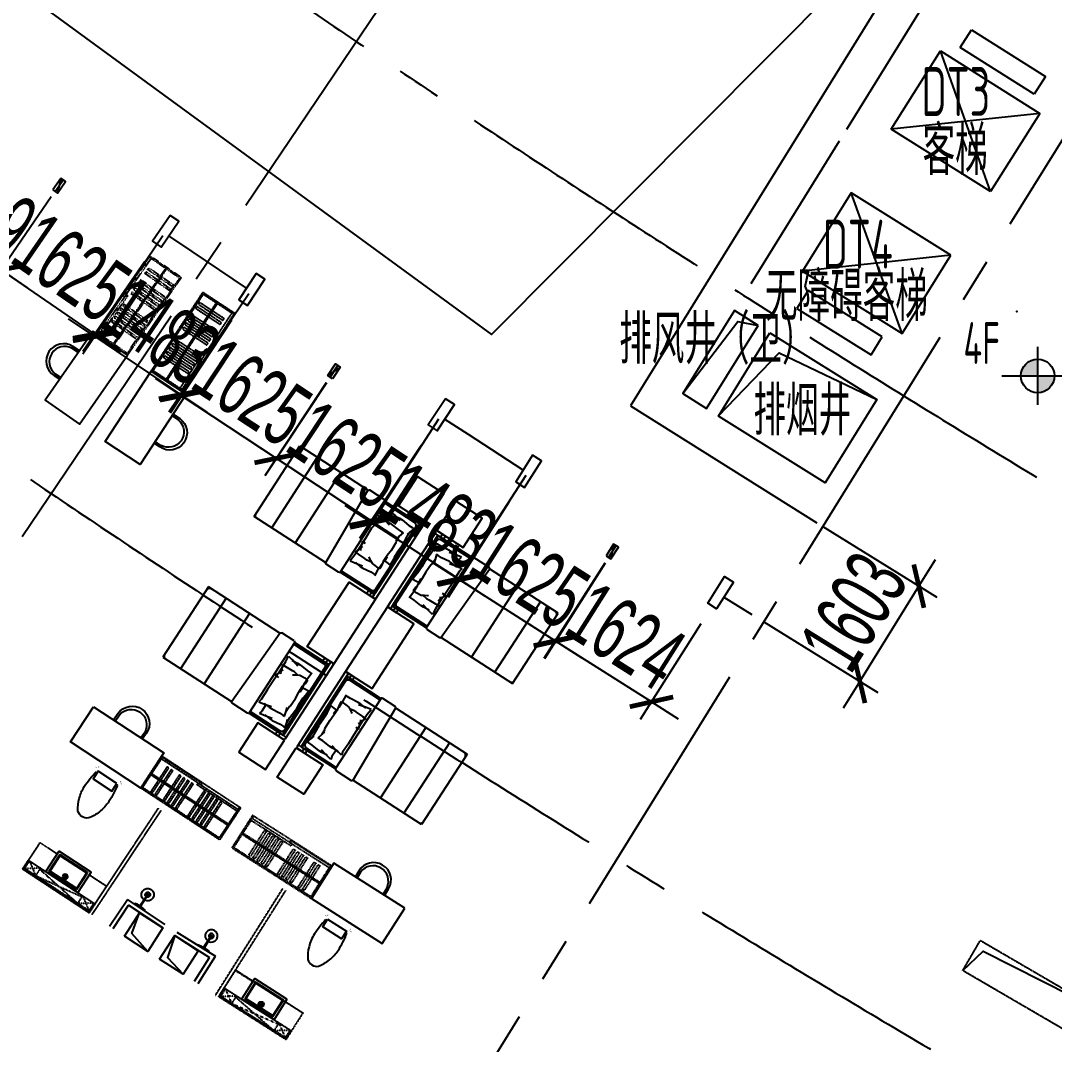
# Model space of a CAD drawing. Extents: x -668578 to 2331563, y -1202445 to 1620273.
# Drawn here: x 1022551 to 1037339, y 80001 to 94642 of the extents above; entities that cross this region are included whole.
import ezdxf
from ezdxf.enums import TextEntityAlignment as Align

# ---------------------------------------------------------------- set-up
doc = ezdxf.new("R2010")
doc.units = 0
for name, pattern in [('CENTER2', [28.575, 19.05, -3.175, 3.175, -3.175]), ('Continuous-STLayerSet-Col', [0]), ('DASH', [0.35, 0.25, -0.1]), ('XREF-ID.B3$0$DASH', [0.35, 0.25, -0.1])]:
    doc.linetypes.add(name, pattern=pattern)
doc.layers.get('0').update_dxf_attribs({"color": 8})
doc.layers.get('Defpoints').update_dxf_attribs({"color": 8})
for name, color, linetype in [('#标注', 8, 'Continuous'), ('#轴线', 8, 'CENTER2'), ('A-AL', 8, 'Continuous'), ('A-BEAM-PLAN-C', 8, 'Continuous'), ('A-DIMS-150', 8, 'Continuous'), ('A-EVTR', 8, 'Continuous'), ('A-PUB_HATCH', 8, 'Continuous'), ('A-SYMB', 8, 'Continuous'), ('A-WIND-FRAM', 8, 'Continuous'), ('LVTRY', 8, 'Continuous'), ('外轮廓', 8, 'Continuous'), ('建-文字', 8, 'Continuous'), ('建-符号', 8, 'Continuous')]:
    doc.layers.add(name, color=color, linetype=linetype)
doc.layers.add('Def point', color=8, linetype='Continuous', plot=False)
doc.styles.add('ECADI', font='hzs.shx', dxfattribs={"width": 0.7, "bigfont": 'hztxt.shx'})
doc.styles.add('JHZX', font='jrs.shx', dxfattribs={"width": 0.6, "bigfont": 'jhz.shx'})
doc.styles.add('XD2008', font='xd-hzs.shx', dxfattribs={"width": 0.7, "bigfont": 'xd-hztxt.shx'})
doc.dimstyles.new('JZBZ-300', dxfattribs={"dimscale": 300, "dimtxt": 3, "dimasz": 1.5, "dimexe": 1, "dimexo": 1, "dimgap": 0.5, "dimtad": 1, "dimdec": 0, "dimdsep": 46, "dimtxsty": 'JHZX', "dimblk1": 'ARCHTICK', "dimblk2": 'ARCHTICK', "dimsah": 1, "dimcen": 0, "dimclrd": 1, "dimclre": 1, "dimclrt": 2, "dimazin": 2, "dimtfac": 1, "dimtdec": 0, "dimtix": 1, "dimtmove": 0, "dimatfit": 3, "dimfxl": 0, "dimtolj": 1, "dimlwd": -1, "dimlwe": -1, "dimarcsym": 0})
doc.dimstyles.new('JZBZ-400', dxfattribs={"dimscale": 400, "dimtxt": 3, "dimasz": 1.5, "dimexe": 1, "dimexo": 1, "dimgap": 0.5, "dimtad": 1, "dimdec": 0, "dimdsep": 46, "dimtxsty": 'JHZX', "dimblk1": 'ARCHTICK', "dimblk2": 'ARCHTICK', "dimsah": 1, "dimcen": 0, "dimclrd": 1, "dimclre": 1, "dimclrt": 2, "dimazin": 2, "dimtfac": 1, "dimtdec": 0, "dimtix": 1, "dimtmove": 0, "dimatfit": 3, "dimfxl": 0, "dimtolj": 1, "dimlwd": -1, "dimlwe": -1, "dimarcsym": 0})

# ---------------------------------------------------------------- blocks, each defined once
blk = doc.blocks.new('_ARCHTICK')
at = {"color": 0, "linetype": 'ByBlock', "const_width": 0.15}
blk.add_lwpolyline([(-0.5, -0.5), (0.5, 0.5)], dxfattribs=at)
blk = doc.blocks.new('*D2939')
at = {"layer": '#标注', "ltscale": 300, "transparency": 16777216}
for p, q in [((-1773, -1481), (-9342, -7863)), ((165914, -92056), (164727, -101884))]:
    blk.add_line(p, q, dxfattribs=at)
blk.add_arc((197092, 166179), 269610, 220.13382, 263.11563, dxfattribs=at)
at = {"layer": 'Defpoints', "color": 0, "ltscale": 300, "transparency": 16777216}
for p in [(197092, 166179), (-1467, -1224), (40380, -53208), (165962, -91659)]:
    blk.add_point(p, dxfattribs=at)
at = {"layer": '#标注', "ltscale": 300, "transparency": 16777216, "xscale": 600, "yscale": 600, "zscale": 600}
for p, rotation in [((-9036, -7605), 130.1338192809485), ((164775, -101487), 353.1156299250187)]:
    blk.add_blockref('_ARCHTICK', p, dxfattribs=dict(at, rotation=rotation))
at = {"layer": '#标注', "ltscale": 300, "transparency": 16777216, "insert": (69342, -70334), "char_height": 1200, "attachment_point": 5, "rotation": 331.6247, "style": 'JHZX'}
blk.add_mtext('\\A1;42.98°', dxfattribs=at)
blk = doc.blocks.new('XREF-ID.ABCD$0$A$C1BB74E00')
at = {"ltscale": 0.5}
for p, q in [((108, 347), (108, 69)), ((113, 352), (577, 352)), ((117, 79), (117, 336)), ((120, 339), (570, 339)), ((345, 333), (345, 247)), ((573, 79), (573, 336)), ((582, 347), (582, 69)), ((302, 290), (388, 290)), ((577, 64), (113, 64)), ((570, 76), (120, 76))]:
    blk.add_line(p, q, dxfattribs=at)
blk.add_lwpolyline([(70, 378), (70, 35, 0.414214), (75, 30), (615, 30, 0.414214), (620, 35), (620, 378)], format="xyb", dxfattribs=at)
blk.add_lwpolyline([(70, 378), (620, 378)], dxfattribs=at)
for radius in [37.5, 26]:
    blk.add_circle((345, 290), radius, dxfattribs=at)
for centre, radius, start, end in [((113, 347), 5, 90, 180), ((120, 336), 3, 90, 180), ((570, 336), 3, 0, 90), ((577, 347), 5, 0, 90), ((113, 69), 5, 180, 270), ((120, 79), 3, 180, 270), ((570, 79), 3, 270, 0), ((577, 69), 5, 270, 0)]:
    blk.add_arc(centre, radius, start, end, dxfattribs=at)
blk = doc.blocks.new('XREF-ID.ABCD$0$DSAFAS124SDA')
at = {"ltscale": 0.5}
for p, q in [((18910, 19911), (18900, 19911)), ((18900, 19849), (18910, 19849)), ((18910, 19849), (18910, 19911)), ((18910, 19890), (18930, 19890)), ((18910, 19870), (18930, 19870)), ((18930, 19870), (18930, 19890)), ((18930, 19885), (19115, 19885)), ((18930, 19875), (19115, 19875))]:
    blk.add_line(p, q, dxfattribs=at)
for points in [[(18900, 19965), (18910, 19965), (18915, 19935), (18915, 19890)], [(18915, 19870), (18915, 19825), (18910, 19795), (18900, 19795)]]:
    blk.add_lwpolyline(points, dxfattribs=at)
for radius, start, end in [(89.5, 183.2025, 176.7975), (35, 188.2132, 171.7868), (9, 213.749, 146.251), (5, 270, 90)]:
    blk.add_arc((19115, 19880), radius, start, end, dxfattribs=at)
blk = doc.blocks.new('rehgdfvsfe')
at = {"ltscale": 0.3}
for p, q in [((-50, 0), (-1330, 0)), ((-1300, 0), (-1300, -50)), ((-50, 0), (-50, -50)), ((1050, 0), (2330, 0)), ((1050, 0), (1050, -50)), ((2300, 0), (2300, -50)), ((-1350, -150), (-1350, -20)), ((-1300, -100), (-1350, -100)), ((-1300, -634), (-1300, -50)), ((-1300, -70), (-1300, -150)), ((-120, -50), (-1280, -50)), ((-1225, -75), (-1250, -75)), ((-1194, -114), (-1194, -87)), ((-1194, -87), (-1121, -108)), ((-1194, -172), (-1194, -114)), ((-1121, -108), (-1036, -107)), ((-1121, -108), (-1073, -123)), ((-1036, -107), (-905, -99)), ((-905, -99), (-897, -94)), ((-897, -94), (-796, -101)), ((-796, -101), (-696, -102)), ((-696, -102), (-639, -92)), ((-639, -92), (-578, -89)), ((-578, -89), (-585, -198)), ((-125, -75), (-175, -75)), ((-100, -50), (-100, -634)), ((-100, -50), (-100, -50)), ((-100, -150), (-100, -70)), ((-50, -100), (-100, -100)), ((-50, -20), (-50, -150)), ((1050, -20), (1050, -150)), ((1050, -100), (1100, -100)), ((1100, -50), (1100, -634)), ((1100, -50), (1100, -50)), ((1100, -150), (1100, -70)), ((1120, -50), (2280, -50)), ((1125, -75), (1175, -75)), ((1578, -89), (1585, -198)), ((1639, -92), (1578, -89)), ((1696, -102), (1639, -92)), ((1796, -101), (1696, -102)), ((1897, -94), (1796, -101)), ((1905, -99), (1897, -94)), ((2036, -107), (1905, -99)), ((2121, -108), (2036, -107)), ((2121, -108), (2073, -123)), ((2194, -87), (2121, -108)), ((2194, -114), (2194, -87)), ((2194, -172), (2194, -114)), ((2225, -75), (2250, -75)), ((2300, -634), (2300, -50)), ((2300, -70), (2300, -150)), ((2300, -100), (2350, -100)), ((2350, -150), (2350, -20)), ((-1300, -150), (-1350, -150)), ((-1208, -297), (-1194, -172)), ((-1075, -393), (-1061, -268)), ((-1061, -210), (-1061, -183)), ((-1061, -183), (-988, -204)), ((-1061, -268), (-1061, -210)), ((-988, -204), (-903, -203)), ((-988, -204), (-940, -219)), ((-903, -203), (-897, -195)), ((-897, -195), (-764, -190)), ((-764, -190), (-663, -198)), ((-663, -198), (-563, -198)), ((-594, -188), (-655, -185)), ((-537, -198), (-594, -188)), ((-563, -198), (-506, -188)), ((-437, -198), (-537, -198)), ((-506, -188), (-445, -185)), ((-445, -185), (-453, -314)), ((-336, -190), (-437, -198)), ((-339, -210), (-339, -183)), ((-339, -268), (-339, -210)), ((-325, -393), (-339, -268)), ((-50, -150), (-100, -150)), ((1050, -150), (1100, -150)), ((1325, -393), (1339, -268)), ((1336, -190), (1437, -198)), ((1339, -210), (1339, -183)), ((1339, -268), (1339, -210)), ((1437, -198), (1537, -198)), ((1445, -185), (1453, -314)), ((1506, -188), (1445, -185)), ((1563, -198), (1506, -188)), ((1537, -198), (1594, -188)), ((1663, -198), (1563, -198)), ((1594, -188), (1655, -185)), ((1764, -190), (1663, -198)), ((1897, -195), (1764, -190)), ((1903, -203), (1897, -195)), ((1988, -204), (1903, -203)), ((1988, -204), (1940, -219)), ((2061, -183), (1988, -204)), ((2061, -210), (2061, -183)), ((2061, -268), (2061, -210)), ((2075, -393), (2061, -268)), ((2208, -297), (2194, -172)), ((2300, -150), (2350, -150)), ((-1211, -445), (-1204, -407)), ((-1208, -341), (-1208, -297)), ((-1199, -429), (-1208, -341)), ((-1204, -407), (-1181, -318)), ((-1075, -437), (-1075, -393)), ((-1066, -525), (-1075, -437)), ((-1071, -503), (-1048, -414)), ((-499, -392), (-508, -403)), ((-476, -354), (-499, -392)), ((-453, -314), (-476, -354)), ((-465, -335), (-453, -407)), ((-456, -442), (-459, -553)), ((-453, -407), (-456, -442)), ((-329, -503), (-352, -414)), ((-334, -525), (-325, -437)), ((-325, -437), (-325, -393)), ((1325, -437), (1325, -393)), ((1334, -525), (1325, -437)), ((1329, -503), (1352, -414)), ((1453, -314), (1476, -354)), ((1465, -335), (1453, -407)), ((1453, -407), (1456, -442)), ((1456, -442), (1459, -553)), ((1476, -354), (1499, -392)), ((1499, -392), (1508, -403)), ((2071, -503), (2048, -414)), ((2066, -525), (2075, -437)), ((2075, -437), (2075, -393)), ((2204, -407), (2181, -318)), ((2199, -429), (2208, -341)), ((2211, -445), (2204, -407)), ((2208, -341), (2208, -297)), ((-1222, -505), (-1211, -445)), ((-1177, -495), (-1222, -505)), ((-1069, -496), (-1177, -495)), ((-1089, -601), (-1078, -541)), ((-1044, -591), (-1089, -601)), ((-1078, -541), (-1071, -503)), ((-904, -593), (-1044, -591)), ((-506, -587), (-702, -592)), ((-641, -553), (-640, -595)), ((-614, -596), (-572, -582)), ((-594, -587), (-398, -592)), ((-571, -567), (-584, -558)), ((-572, -582), (-529, -567)), ((-528, -582), (-571, -567)), ((-529, -567), (-516, -558)), ((-486, -596), (-528, -582)), ((-459, -553), (-460, -595)), ((-322, -541), (-329, -503)), ((-311, -601), (-322, -541)), ((1311, -601), (1322, -541)), ((1322, -541), (1329, -503)), ((1594, -587), (1398, -592)), ((1459, -553), (1460, -595)), ((1486, -596), (1528, -582)), ((1506, -587), (1702, -592)), ((1529, -567), (1516, -558)), ((1528, -582), (1571, -567)), ((1572, -582), (1529, -567)), ((1571, -567), (1584, -558)), ((1614, -596), (1572, -582)), ((1641, -553), (1640, -595)), ((1904, -593), (2044, -591)), ((2044, -591), (2089, -601)), ((2069, -496), (2177, -495)), ((2078, -541), (2071, -503)), ((2089, -601), (2078, -541)), ((2177, -495), (2222, -505)), ((2222, -505), (2211, -445)), ((-1315, -653), (-1315, -913)), ((-105, -633), (-1295, -633)), ((-877, -595), (-904, -593)), ((-702, -592), (-877, -595)), ((-640, -595), (-640, -609)), ((-640, -609), (-614, -596)), ((-460, -609), (-486, -596)), ((-460, -595), (-460, -609)), ((-398, -592), (-311, -601)), ((-85, -653), (-85, -863)), ((1085, -653), (1085, -863)), ((1105, -633), (2295, -633)), ((1398, -592), (1311, -601)), ((1460, -595), (1460, -609)), ((1460, -609), (1486, -596)), ((1640, -609), (1614, -596)), ((1640, -595), (1640, -609)), ((1702, -592), (1877, -595)), ((1877, -595), (1904, -593)), ((2315, -653), (2315, -913)), ((-105, -883), (-1295, -933)), ((-100, -883), (-100, -2100)), ((1100, -883), (1100, -2100)), ((1105, -883), (2295, -933)), ((-1300, -2100), (-1300, -933)), ((2300, -2100), (2300, -933)), ((-100, -1400), (-1300, -1400)), ((1100, -1400), (2300, -1400)), ((-100, -1800), (-1300, -1800)), ((1100, -1800), (2300, -1800)), ((-100, -2100), (-1300, -2100)), ((1100, -2100), (2300, -2100))]:
    blk.add_line(p, q, dxfattribs=at)
for points in [[(-1350, 0), (-1350, -450), (-1850, -450), (-1850, 0)], [(-50, 0), (-50, -450), (1050, -450), (1050, 0)], [(2350, 0), (2350, -450), (2850, -450), (2850, 0)]]:
    blk.add_lwpolyline(points, close=True, dxfattribs=at)
for points in [[(-50, -50), (-1300, -50)], [(1050, -50), (2300, -50)]]:
    blk.add_lwpolyline(points, dxfattribs=at)
for points in [[(-125, -633), (-125, -125, 0.414214), (-175, -75), (-1225, -75, 0.414214), (-1275, -125), (-1275, -633)], [(1125, -633), (1125, -125, -0.414214), (1175, -75), (2225, -75, -0.414214), (2275, -125), (2275, -633)]]:
    blk.add_lwpolyline(points, format="xyb", dxfattribs=at)
for centre, radius, start, end in [((-1330, -20), 20, 90, 180), ((2330, -20), 20, 360, 90), ((-1280, -70), 20, 90, 180), ((-1250, -50), 25, 180, 270), ((-125, -50), 25, 270, 360), ((-120, -70), 20, 360, 90), ((-70, -20), 20, 360, 90), ((1070, -20), 20, 90, 180), ((1125, -50), 25, 180, 270), ((1120, -70), 20, 90, 180), ((2250, -50), 25, 270, 0), ((2280, -70), 20, 0, 90), ((-1295, -653), 20, 90, 180), ((-105, -653), 20, 360, 90), ((1105, -653), 20, 90, 180), ((2295, -653), 20, 0, 90), ((-105, -863), 20, 270, 360), ((1105, -863), 20, 180, 270), ((-1295, -913), 20, 180, 270), ((2295, -913), 20, 270, 0), ((-1250, -2050), 50, 180, 270), ((-150, -2050), 50, 270, 360), ((1150, -2050), 50, 180, 270), ((2250, -2050), 50, 270, 0)]:
    blk.add_arc(centre, radius, start, end, dxfattribs=at)
blk = doc.blocks.new('Swcwrv4tv')
at = {"linetype": 'XREF-ID.B3$0$DASH', "ltscale": 0.3}
for p, q in [((20, -240), (1330, -240)), ((20, -250), (1330, -250)), ((20, -260), (1330, -260))]:
    blk.add_line(p, q, dxfattribs=at)
for points in [[(0, 0), (0, -550), (1350, -550), (1350, 0)], [(20, -20), (20, -550), (1330, -550), (1330, -20)], [(149, -460), (149, -40), (179, -40), (179, -460)], [(219, -460), (219, -40), (249, -40), (249, -460)], [(359, -460), (359, -40), (389, -40), (389, -460)], [(429, -460), (429, -40), (459, -40), (459, -460)], [(499, -460), (499, -40), (529, -40), (529, -460)], [(569, -460), (569, -40), (599, -40), (599, -460)], [(779, -460), (779, -40), (809, -40), (809, -460)], [(849, -460), (849, -40), (879, -40), (879, -460)], [(919, -460), (919, -40), (949, -40), (949, -460)], [(989, -460), (989, -40), (1019, -40), (1019, -460)], [(1059, -460), (1059, -40), (1089, -40), (1089, -460)], [(20, -540), (700, -540), (700, -510), (20, -510)], [(1330, -480), (650, -480), (650, -510), (1330, -510)]]:
    blk.add_lwpolyline(points, close=True, dxfattribs=at)
blk = doc.blocks.new('XREF-ID.ABCD$0$马桶')
at = {"ltscale": 0.5}
for points, format in [([(-188, 30, 10, 0, 0), (-195, 0, 0, 0, 0.053113), (-225, -286, 0, 0, 0.094029), (-192, -490, 0, 0, 0.0979), (-106, -658, 0, 0, 0.39929), (106, -658, 0, 0, 0.087816), (192, -490, 0, 0, 0.089191), (225, -305, 0, 0, 0.054931), (195, 0, 0, 10, 0), (188, 30, 10, 10, 0)], "xyseb"), ([(224, 0, 10, 0, 0), (195, 0, 0, 0, 0), (-195, 0, 0, 10, 0), (-225, 0, 10, 10, 0)], "xyseb"), ([(-180, -50, 0.049028), (-205, -306, 0.094674), (-173, -505, 0.097919), (-90, -666, 0.382959), (90, -666, 0.087635), (173, -504, 0.08979), (205, -325, 0.05091), (180, -50, 0.046704)], "xyb")]:
    blk.add_lwpolyline(points, format=format, dxfattribs=at)
for points in [[(-160, -50), (-180, -50)], [(180, -50), (160, -50)]]:
    blk.add_lwpolyline(points, dxfattribs=at)
blk.add_lwpolyline([(-160, -30), (160, -30), (160, -160), (-160, -160)], close=True, dxfattribs=at)
blk = doc.blocks.new('pkrthvv')
at = {"layer": 'A-BEAM-PLAN-C'}
blk.add_lwpolyline([(-1285, -4330), (-1138, -3959), (-1510, -3812), (-1658, -4184)], close=True, dxfattribs=at)
at = {"layer": 'A-DIMS-150'}
blk.add_lwpolyline([(-1658, -4184), (-1317, -4223), (-1138, -3959)], dxfattribs=at)
at = {"layer": 'Def point', "linetype": 'XREF-ID.B3$0$DASH', "ltscale": 0.3}
for p, q in [((-557, -4124), (-282, -4231)), ((-665, -4404), (-720, -4544)), ((-647, -4411), (-694, -4532)), ((397, -4816), (-665, -4404)), ((379, -4809), (-647, -4411)), ((-647, -4411), (-517, -4601)), ((343, -4956), (-720, -4544)), ((-720, -4544), (343, -4956)), ((-470, -4480), (-694, -4532)), ((-694, -4532), (332, -4930)), ((-517, -4601), (-470, -4480)), ((-477, -4499), (154, -4862)), ((194, -4759), (-517, -4601)), ((154, -4862), (201, -4740)), ((379, -4809), (154, -4862)), ((201, -4740), (332, -4930)), ((332, -4930), (379, -4809)), ((343, -4956), (397, -4816))]:
    blk.add_line(p, q, dxfattribs=at)
at = {"layer": 'Def point'}
for points in [[(4510, 893), (4076, -225), (4635, -443), (5070, 676)], [(1640, -2784), (521, -2350), (304, -2909), (1423, -3343)]]:
    blk.add_lwpolyline(points, close=True, dxfattribs=at)
for points in [[(4387, 577), (4281, 614, 0.999944), (4117, 147), (4208, 115)], [(4377, 551), (4272, 588, 0.90396), (4126, 173), (4218, 140)], [(1323, -2661), (1360, -2555, 0.999944), (893, -2391), (861, -2482)], [(1297, -2651), (1334, -2546, 0.90396), (919, -2400), (887, -2492)]]:
    blk.add_lwpolyline(points, format="xyb", dxfattribs=at)
at = {"layer": 'LVTRY', "linetype": 'DASH'}
for p, q in [((-766, -4526), (-125, -2852)), ((-720, -4544), (-79, -2870))]:
    blk.add_line(p, q, dxfattribs=at)
at = {"layer": 'LVTRY', "linetype": 'Continuous'}
for p, q in [((-1510, -3812), (-959, -4023)), ((-1489, -3756), (-882, -3988)), ((-1047, -4419), (-882, -3988)), ((-1103, -4397), (-959, -4023))]:
    blk.add_line(p, q, dxfattribs=at)
at = {"layer": 'LVTRY', "linetype": 'DASH', "ltscale": 0.5}
blk.add_lwpolyline([(231, -4430), (506, -4537), (343, -4956), (-720, -4544), (-557, -4124), (-282, -4231)], dxfattribs=at)
at = {"layer": 'Def point'}
for name, p, rotation in [('rehgdfvsfe', (166, 418), 68.4114041979029), ('Swcwrv4tv', (5558, 1935), 248.7883583384915), ('Swcwrv4tv', (304, -2909), 158.7883583384915)]:
    blk.add_blockref(name, p, dxfattribs=dict(at, rotation=rotation))
at = {"layer": 'LVTRY', "color": 8, "linetype": 'Continuous', "extrusion": (0, 0, -1), "xscale": -1, "zscale": -1, "rotation": 21.08304882397499}
blk.add_blockref('XREF-ID.ABCD$0$马桶', (-714, -3177), dxfattribs=at)
at = {"layer": 'LVTRY', "linetype": 'DASH', "ltscale": 0.5, "rotation": 69.04315072541277}
blk.add_blockref('XREF-ID.ABCD$0$DSAFAS124SDA', (10732, -28675), dxfattribs=at)
at = {"layer": 'LVTRY', "color": 8, "linetype": 'DASH', "ltscale": 0.5, "rotation": 158.7883583380143}
blk.add_blockref('XREF-ID.ABCD$0$A$C1BB74E00', (325, -4381), dxfattribs=at)
blk = doc.blocks.new('ECADI-TAG-HGHT')
h = blk.add_hatch(color=253)
h.paths.add_polyline_path([(0, 0), (0, -1.2, 0.414214), (1.2, 0)])
h.paths.add_polyline_path([(0, 1.2, 0.414214), (-1.2, 0), (0, 0)])
at = {"color": 253}
for p, q in [((0, -2.08), (0, 2.08)), ((-2.567, 0), (11.768, 0))]:
    blk.add_line(p, q, dxfattribs=at)
blk.add_circle((0, 0), 1.2, dxfattribs=at)
blk.add_point((-1.481, 4.6), dxfattribs=at)
at = {"color": 253, "style": 'ECADI', "width": 0.7}
blk.add_attdef('FL', text='', height=3, dxfattribs=at).set_placement((-2.689, 0.846), align=Align.RIGHT)
for tag, p in [('F.F.L.', (2.284, 0.846)), ('T.O.S.', (2.284, -3.226))]:
    blk.add_attdef(tag, p, '', height=3, dxfattribs=at)
blk = doc.blocks.new('fefwf5f5f4tw')
for points in [[(139, -57), (-31, -473), (-170, -417), (0, 0)], [(1518, -601), (1357, -1021), (1217, -967), (1378, -547)]]:
    blk.add_lwpolyline(points, close=True)
blk.add_lwpolyline([(43, -291), (913, -634), (1288, -783)])
blk = doc.blocks.new('幕墙分隔')
for p, q in [((-40, -100), (40, 100)), ((0, 100), (0, -100))]:
    blk.add_line(p, q)
blk.add_lwpolyline([(-40, 100), (40, 100), (40, -100), (-40, -100)], close=True)
blk = doc.blocks.new('*D1544')
at = {"layer": '#标注', "ltscale": 300, "transparency": 16777216}
for p, q in [((1030911, 86884), (1030044, 85514)), ((1030204, 85767), (1029824, 86008)), ((1032283, 86016), (1031416, 84645)), ((1031576, 84899), (1030204, 85767)), ((1031576, 84899), (1031956, 84658))]:
    blk.add_line(p, q, dxfattribs=at)
at = {"layer": 'Defpoints', "color": 0, "ltscale": 300, "transparency": 16777216}
for p in [(1031071, 87138), (1032443, 86269), (1030204, 85767)]:
    blk.add_point(p, dxfattribs=at)
at = {"layer": '#标注', "ltscale": 300, "transparency": 16777216, "xscale": 450, "yscale": 450, "zscale": 450}
for p, rotation in [((1030204, 85767), 327.6772379606141), ((1031576, 84899), 147.677237960614)]:
    blk.add_blockref('_ARCHTICK', p, dxfattribs=dict(at, rotation=rotation))
at = {"layer": '#标注', "ltscale": 300, "transparency": 16777216, "insert": (1031211, 85840), "char_height": 900, "attachment_point": 5, "rotation": 327.6772, "style": 'JHZX'}
blk.add_mtext('\\A1;1624', dxfattribs=at)
blk = doc.blocks.new('*D1545')
at = {"layer": '#标注', "ltscale": 300, "transparency": 16777216}
for p, q in [((1029537, 87754), (1028669, 86392)), ((1028830, 86645), (1028450, 86887)), ((1030907, 86881), (1030038, 85519)), ((1030200, 85772), (1028830, 86645)), ((1030200, 85772), (1030579, 85530))]:
    blk.add_line(p, q, dxfattribs=at)
at = {"layer": 'Defpoints', "color": 0, "ltscale": 300, "transparency": 16777216}
for p in [(1029698, 88007), (1031068, 87134), (1028830, 86645)]:
    blk.add_point(p, dxfattribs=at)
at = {"layer": '#标注', "ltscale": 300, "transparency": 16777216, "xscale": 450, "yscale": 450, "zscale": 450}
for p, rotation in [((1028830, 86645), 327.4894191436774), ((1030200, 85772), 147.4894191436774)]:
    blk.add_blockref('_ARCHTICK', p, dxfattribs=dict(at, rotation=rotation))
at = {"layer": '#标注', "ltscale": 300, "transparency": 16777216, "insert": (1029837, 86714), "char_height": 900, "attachment_point": 5, "rotation": 327.4894, "style": 'JHZX'}
blk.add_mtext('\\A1;1625', dxfattribs=at)
blk = doc.blocks.new('*D1546')
at = {"layer": '#标注', "ltscale": 300, "transparency": 16777216}
for p, q in [((1026925, 89463), (1026045, 88131)), ((1026210, 88382), (1025835, 88630)), ((1028280, 88567), (1027400, 87236)), ((1027566, 87486), (1026210, 88382)), ((1027566, 87486), (1027941, 87238))]:
    blk.add_line(p, q, dxfattribs=at)
at = {"layer": 'Defpoints', "color": 0, "ltscale": 300, "transparency": 16777216}
for p in [(1027090, 89713), (1028446, 88818), (1026210, 88382)]:
    blk.add_point(p, dxfattribs=at)
at = {"layer": '#标注', "ltscale": 300, "transparency": 16777216, "xscale": 450, "yscale": 450, "zscale": 450}
for p, rotation in [((1026210, 88382), 326.5458759732262), ((1027566, 87486), 146.5458759732262)]:
    blk.add_blockref('_ARCHTICK', p, dxfattribs=dict(at, rotation=rotation))
at = {"layer": '#标注', "ltscale": 300, "transparency": 16777216, "insert": (1027219, 88434), "char_height": 900, "attachment_point": 5, "rotation": 326.5459, "style": 'JHZX'}
blk.add_mtext('\\A1;1625', dxfattribs=at)
blk = doc.blocks.new('*D1547')
at = {"layer": '#标注', "ltscale": 300, "transparency": 16777216}
for p, q in [((1025569, 90359), (1024689, 89028)), ((1024854, 89278), (1024479, 89526)), ((1026924, 89463), (1026044, 88132)), ((1026209, 88382), (1024854, 89278)), ((1026209, 88382), (1026585, 88134))]:
    blk.add_line(p, q, dxfattribs=at)
at = {"layer": 'Defpoints', "color": 0, "ltscale": 300, "transparency": 16777216}
for p in [(1025735, 90609), (1027090, 89713), (1024854, 89278)]:
    blk.add_point(p, dxfattribs=at)
at = {"layer": '#标注', "ltscale": 300, "transparency": 16777216, "xscale": 450, "yscale": 450, "zscale": 450}
for p, rotation in [((1024854, 89278), 326.523668491397), ((1026209, 88382), 146.523668491397)]:
    blk.add_blockref('_ARCHTICK', p, dxfattribs=dict(at, rotation=rotation))
at = {"layer": '#标注', "ltscale": 300, "transparency": 16777216, "insert": (1025863, 89330), "char_height": 900, "attachment_point": 5, "rotation": 326.5237, "style": 'JHZX'}
blk.add_mtext('\\A1;1625', dxfattribs=at)
blk = doc.blocks.new('*D1548')
at = {"layer": '#标注', "ltscale": 300, "transparency": 16777216}
for p, q in [((1022990, 92120), (1022102, 90833)), ((1022273, 91080), (1021902, 91335)), ((1024328, 91197), (1023440, 89910)), ((1023611, 90157), (1022273, 91080)), ((1023611, 90157), (1023981, 89902))]:
    blk.add_line(p, q, dxfattribs=at)
at = {"layer": 'Defpoints', "color": 0, "ltscale": 300, "transparency": 16777216}
for p in [(1023160, 92367), (1024498, 91444), (1022273, 91080)]:
    blk.add_point(p, dxfattribs=at)
at = {"layer": '#标注', "ltscale": 300, "transparency": 16777216, "xscale": 450, "yscale": 450, "zscale": 450}
for p, rotation in [((1022273, 91080), 325.4149784758664), ((1023611, 90157), 145.4149784758664)]:
    blk.add_blockref('_ARCHTICK', p, dxfattribs=dict(at, rotation=rotation))
at = {"layer": '#标注', "ltscale": 300, "transparency": 16777216, "insert": (1023282, 91112), "char_height": 900, "attachment_point": 5, "rotation": 325.415, "style": 'JHZX'}
blk.add_mtext('\\A1;1625', dxfattribs=at)
blk = doc.blocks.new('*D1549')
at = {"layer": '#标注', "ltscale": 300, "transparency": 16777216}
for p, q in [((1021649, 93046), (1020760, 91759)), ((1020930, 92006), (1020560, 92261)), ((1022271, 91079), (1020930, 92006)), ((1022990, 92120), (1022100, 90833)), ((1022271, 91079), (1022641, 90824))]:
    blk.add_line(p, q, dxfattribs=at)
at = {"layer": 'Defpoints', "color": 0, "ltscale": 300, "transparency": 16777216}
for p in [(1021820, 93293), (1023160, 92367), (1020930, 92006)]:
    blk.add_point(p, dxfattribs=at)
at = {"layer": '#标注', "ltscale": 300, "transparency": 16777216, "xscale": 450, "yscale": 450, "zscale": 450}
for p, rotation in [((1020930, 92006), 325.3587541577945), ((1022271, 91079), 145.3587541577945)]:
    blk.add_blockref('_ARCHTICK', p, dxfattribs=dict(at, rotation=rotation))
at = {"layer": '#标注', "ltscale": 300, "transparency": 16777216, "insert": (1021942, 92036), "char_height": 900, "attachment_point": 5, "rotation": 325.3588, "style": 'JHZX'}
blk.add_mtext('\\A1;1629', dxfattribs=at)
blk = doc.blocks.new('*D1564')
at = {"layer": '#标注', "ltscale": 300, "transparency": 16777216}
for p, q in [((1034026, 87406), (1035656, 86396)), ((1035401, 86554), (1035638, 86937)), ((1034557, 85192), (1035401, 86554)), ((1033182, 86043), (1034812, 85034)), ((1034557, 85192), (1034320, 84809))]:
    blk.add_line(p, q, dxfattribs=at)
at = {"layer": 'Defpoints', "color": 0, "ltscale": 300, "transparency": 16777216}
for p in [(1033771, 87564), (1035401, 86554), (1032927, 86201)]:
    blk.add_point(p, dxfattribs=at)
at = {"layer": '#标注', "ltscale": 300, "transparency": 16777216, "xscale": 450, "yscale": 450, "zscale": 450}
for p, rotation in [((1035401, 86554), 238.2314223444332), ((1034557, 85192), 58.23142234443313)]:
    blk.add_blockref('_ARCHTICK', p, dxfattribs=dict(at, rotation=rotation))
at = {"layer": '#标注', "ltscale": 300, "transparency": 16777216, "insert": (1034469, 86189), "char_height": 900, "attachment_point": 5, "rotation": 58.2314, "style": 'JHZX'}
blk.add_mtext('\\A1;1603', dxfattribs=at)
blk = doc.blocks.new('*D1573')
at = {"layer": '#标注', "ltscale": 300, "transparency": 16777216}
for p, q in [((1024586, 91566), (1023443, 89874)), ((1025815, 90736), (1024672, 89044)), ((1023611, 90123), (1023238, 90375)), ((1023611, 90123), (1024840, 89293)), ((1024840, 89293), (1025213, 89041))]:
    blk.add_line(p, q, dxfattribs=at)
at = {"layer": 'Defpoints', "color": 0, "ltscale": 300, "transparency": 16777216}
for p in [(1024754, 91815), (1025983, 90985), (1024840, 89293)]:
    blk.add_point(p, dxfattribs=at)
at = {"layer": '#标注', "ltscale": 300, "transparency": 16777216, "xscale": 450, "yscale": 450, "zscale": 450}
for p, rotation in [((1023611, 90123), 325.9692798469712), ((1024840, 89293), 145.9692798469712)]:
    blk.add_blockref('_ARCHTICK', p, dxfattribs=dict(at, rotation=rotation))
at = {"layer": '#标注', "ltscale": 300, "transparency": 16777216, "insert": (1024562, 90205), "char_height": 900, "attachment_point": 5, "rotation": 325.9693, "style": 'JHZX'}
blk.add_mtext('\\A1;1483', dxfattribs=at)
blk = doc.blocks.new('*D1574')
at = {"layer": '#标注', "ltscale": 300, "transparency": 16777216}
for p, q in [((1028531, 88941), (1027411, 87210)), ((1029776, 88136), (1028656, 86405)), ((1027574, 87462), (1027196, 87706)), ((1027574, 87462), (1028819, 86657)), ((1028819, 86657), (1029197, 86412))]:
    blk.add_line(p, q, dxfattribs=at)
at = {"layer": 'Defpoints', "color": 0, "ltscale": 300, "transparency": 16777216}
for p in [(1028694, 89193), (1029939, 88387), (1028819, 86657)]:
    blk.add_point(p, dxfattribs=at)
at = {"layer": '#标注', "ltscale": 300, "transparency": 16777216, "xscale": 450, "yscale": 450, "zscale": 450}
for p, rotation in [((1027574, 87462), 327.1002648259303), ((1028819, 86657), 147.1002648259303)]:
    blk.add_blockref('_ARCHTICK', p, dxfattribs=dict(at, rotation=rotation))
at = {"layer": '#标注', "ltscale": 300, "transparency": 16777216, "insert": (1028522, 87563), "char_height": 900, "attachment_point": 5, "rotation": 327.1003, "style": 'JHZX'}
blk.add_mtext('\\A1;1483', dxfattribs=at)
blk = doc.blocks.new('DSGDFG')
at = {"layer": '#标注', "ltscale": 300}
blk.add_arc((197092.2, 166179.2), 257800, 220.136073, 263.11563, dxfattribs=at)
at = {"layer": '#轴线', "ltscale": 200}
for p, q in [((91040.7, 9133.5), (51745.5, -49056.6)), ((97322.4, 5069.8), (60352.9, -54629))]:
    blk.add_line(p, q, dxfattribs=at)
for radius in [206950, 212800, 220600, 228400, 236200, 244000, 251800, 257800]:
    blk.add_arc((197092.2, 166179.2), radius, 218.438892, 265.140584, dxfattribs=at)
at = {"layer": '#标注', "ltscale": 300}
dim = blk.add_angular_dim_3p(base=(40379.7, -53208.3), center=(197092.1, 166179.2), p1=(-1467, -1223.5), p2=(165961.7, -91658.5), dimstyle='JZBZ-400', override={"dimclrd": 256, "dimclre": 256, "dimclrt": 256}, dxfattribs=at)
dim.commit()
dim.dimension.update_dxf_attribs({"geometry": '*D2939', "text_midpoint": (69341.6, -70334.5)})

msp = doc.modelspace()

# ---------------------------------------------------------------- linework, layer by layer
at = {"layer": 'A-AL'}
for p, q in [((1036329.3, 97298.3), (1031273.6, 89134.4)), ((1031273.6, 89134.4), (1033939.5, 87459.4))]:
    msp.add_line(p, q, dxfattribs=at)
msp.add_lwpolyline([(1118355.3, 81975.4, 0.1374564), (1116892.4, 82729.6, -0.1495092), (1008196, 142063.6, 0.4157146), (1003871.8, 142100.4), (971684.6, 110294.9, 0.412976), (971649.8, 105990.9, 0.1494419), (1106711.2, 32398.8, 0.3779271), (1110215.5, 34407.4)], format="xyb", dxfattribs=at)
at = {"layer": 'A-AL', "linetype": 'DASH'}
msp.add_lwpolyline([(1007464.8, 131779.9), (981168.2, 103658.7, 0.4125655), (981313.8, 99348.1, 0.1401637), (1109094.2, 33959.9, 0.4129138), (1112673.3, 36349.1), (1121228.6, 78745, 0.4158512), (1118825.4, 82341.4, -0.0570612), (1072922.5, 96920.6, 0.041227), (1069111, 98265, 0.0515723), (1064119.6, 99038.1), (1062567.6, 99116.7, -0.1166495), (1052200.4, 102130.1, -0.0581911), (1011774.8, 131925.5, 0.4145967)], format="xyb", close=True, dxfattribs=at)
at = {"layer": 'A-AL'}
msp.add_lwpolyline([(1032747.4, 86609.6), (1032506.8, 86229.4), (1032380, 86309.6), (1032620.7, 86689.8)], close=True, dxfattribs=at)
msp.add_lwpolyline([(1032612, 86395.7), (1033012.1, 86148.6)], dxfattribs=at)
at = {"layer": 'A-BEAM-PLAN-C'}
for p, q in [((1034370.9, 93091.3), (1035634.6, 95131.8)), ((1033001.9, 90880.7), (1034265.6, 92921.2))]:
    msp.add_line(p, q, dxfattribs=at)
at = {"layer": 'A-BEAM-PLAN-C', "linetype": 'Continuous-STLayerSet-Col'}
for points in [[(1033103.1, 90284.3), (1032765.2, 90498.4), (1032026.2, 89309), (1032364.1, 89095)], [(1033271.2, 90175.9), (1034797.6, 89221.9), (1034060.5, 88031.5), (1032535, 88987)]]:
    msp.add_lwpolyline(points, close=True, dxfattribs=at)
at = {"layer": 'A-BEAM-PLAN-C'}
msp.add_lwpolyline([(1024538.3, 81220.9), (1024755.6, 81556.8), (1025091.4, 81339.5), (1024874.1, 81003.7)], close=True, dxfattribs=at)
at = {"layer": 'A-BEAM-PLAN-C', "linetype": 'DASH'}
msp.add_lwpolyline([(1036280.8, 81487.5), (1038008.8, 80480.5), (1037757, 80048.5), (1036029, 81055.5)], close=True, dxfattribs=at)
at = {"layer": 'A-DIMS-150'}
for points in [[(1032026.3, 89309.2), (1032812.2, 90338.5), (1033102.1, 90282.6)], [(1032536.8, 88989.9), (1033402.2, 89889.5), (1034797.6, 89221.9)], [(1024755.6, 81556.8), (1024654.2, 81244), (1024874.1, 81003.7)], [(1036029, 81055.5), (1036320.3, 81333.3), (1038008.8, 80480.5)]]:
    msp.add_lwpolyline(points, dxfattribs=at)
at = {"layer": 'A-EVTR'}
for p, q in [((1035993.8, 94256.6), (1036154.7, 94512)), ((1036154.7, 94512), (1037212.3, 93845.7)), ((1035006, 93092.1), (1035709.6, 94208.9)), ((1035709.6, 94208.9), (1037131.1, 93313.4)), ((1036427.4, 92196.6), (1035709.6, 94208.9)), ((1037051.4, 93590.3), (1035993.8, 94256.6)), ((1037212.3, 93845.7), (1037051.4, 93590.3)), ((1037131.1, 93313.4), (1035006, 93092.1)), ((1037131.1, 93313.4), (1036427.4, 92196.6)), ((1036427.4, 92196.6), (1035006, 93092.1)), ((1034432.6, 92177.2), (1033734.3, 91057)), ((1035858.3, 91288.4), (1034432.6, 92177.2)), ((1035160, 90168.2), (1034432.6, 92177.2)), ((1035858.3, 91288.4), (1033734.3, 91057)), ((1035160, 90168.2), (1035858.3, 91288.4)), ((1033734.3, 91057), (1035160, 90168.2)), ((1033815.3, 90780.5), (1033655.6, 90524.3)), ((1034876, 90119.2), (1033815.3, 90780.5)), ((1033655.6, 90524.3), (1034716.4, 89863.1)), ((1034716.4, 89863.1), (1034876, 90119.2))]:
    msp.add_line(p, q, dxfattribs=at)
at = {"layer": 'Def point', "linetype": 'XREF-ID.B3$0$DASH', "ltscale": 0.3}
for p, q in [((1025623.9, 81056.8), (1025872.7, 80898.2)), ((1025462.7, 80803.8), (1025382, 80677.4)), ((1025479.5, 80793.1), (1025409.6, 80683.5)), ((1026423.9, 80190.9), (1025462.7, 80803.8)), ((1026407, 80201.7), (1025479.5, 80793.1)), ((1025479.5, 80793.1), (1025569.8, 80581.3)), ((1026347.7, 80071.4), (1025386.4, 80684.3)), ((1025386.4, 80684.3), (1026347.7, 80071.4)), ((1025639.7, 80690.9), (1025409.6, 80683.5)), ((1025414.1, 80690.4), (1026341.6, 80099)), ((1025569.8, 80581.3), (1025639.7, 80690.9)), ((1025629, 80674.1), (1026176.9, 80194.2)), ((1026236.1, 80287), (1025569.8, 80581.3)), ((1026176.9, 80194.2), (1026246.8, 80303.8)), ((1026246.8, 80303.8), (1026337.1, 80092.1)), ((1026407, 80201.7), (1026176.9, 80194.2)), ((1026337.1, 80092.1), (1026407, 80201.7)), ((1026343.2, 80064.5), (1026423.9, 80190.9))]:
    msp.add_line(p, q, dxfattribs=at)
at = {"layer": 'Def point'}
msp.add_lwpolyline([(1028045.1, 81947.1), (1027033.3, 82592.2), (1026710.7, 82086.3), (1027722.6, 81441.1)], close=True, dxfattribs=at)
for points in [[(1027758.6, 82129.7), (1027816, 82226.5, 0.9999435), (1027390, 82478.7), (1027341, 82396)], [(1027735.4, 82144.5), (1027792.3, 82240.5, 0.9039601), (1027413.7, 82464.7), (1027364.2, 82381.2)]]:
    msp.add_lwpolyline(points, format="xyb", dxfattribs=at)
at = {"layer": 'LVTRY', "linetype": 'DASH'}
for p, q in [((1025340.2, 80704.8), (1026301.2, 82226.8)), ((1025386.4, 80684.3), (1026343.3, 82199.9))]:
    msp.add_line(p, q, dxfattribs=at)
at = {"layer": 'LVTRY', "linetype": 'Continuous'}
for p, q in [((1024755.6, 81556.8), (1025253.8, 81242.2)), ((1024787.6, 81607.5), (1025336.6, 81260.9)), ((1025039.8, 80903.2), (1025253.8, 81242.2)), ((1025090.5, 80871.2), (1025336.6, 81260.9))]:
    msp.add_line(p, q, dxfattribs=at)
at = {"layer": 'LVTRY', "linetype": 'DASH', "ltscale": 0.5}
msp.add_lwpolyline([(1026340.9, 80609.4), (1026589.6, 80450.8), (1026347.7, 80071.4), (1025386.4, 80684.3), (1025628.4, 81063.7), (1026589.6, 80450.8)], dxfattribs=at)
at = {"layer": '外轮廓', "color": 3}
for points in [[(1074437.6, 95756.9, -0.0962245), (1007874.3, 141748.9, 0.4157146), (1004188.1, 141780.3), (972000.9, 109974.8, 0.412976), (971971.2, 106305.8, 0.1494419), (1106801.6, 32839.7, 0.3546026), (1109712.2, 34352.5, 0.3546026)], [(1069984.6, 97547.9, -0.0905266), (1007731.4, 141609.1, 0.4157146), (1004328.7, 141638.1), (972141.5, 109832.6, 0.412976), (972114.1, 106445.8, 0.1494419), (1106841.7, 33035.6, 0.3452345), (1109495.6, 34359.2)]]:
    msp.add_lwpolyline(points, format="xyb", dxfattribs=at)
at = {"layer": '建-符号'}
msp.add_lwpolyline([(995798.5, 114619), (1029288.7, 90152.5), (1036224, 97128.3)], dxfattribs=at)

# ---------------------------------------------------------------- block references
at = {"layer": '#标注'}
msp.add_blockref('DSGDFG', (962448.9, 123910), dxfattribs=at)
at = {"layer": 'A-AL', "xscale": -1}
for p, rotation in [((1026045.4, 90943.5), 304.3806632429298), ((1030002.2, 88347.4), 305.5116482218898)]:
    msp.add_blockref('fefwf5f5f4tw', p, dxfattribs=dict(at, rotation=rotation))
at = {"layer": 'A-PUB_HATCH', "rotation": 346.4271884826332}
msp.add_blockref('pkrthvv', (1018992.8, 90389.8), dxfattribs=at)
at = {"layer": 'A-PUB_HATCH', "xscale": -1}
for p, rotation in [((1026813, 85108.9), 305.5112567730036), ((1043396.2, 75277.6), 310.0356584557916)]:
    msp.add_blockref('pkrthvv', p, dxfattribs=dict(at, rotation=rotation))
at = {"layer": 'A-SYMB'}
ref = msp.add_blockref('ECADI-TAG-HGHT', (1037101, 89561.2), dxfattribs=dict(at, xscale=200, yscale=200, zscale=200))
ref.add_attrib('F.F.L.', '17.100', (1037557.8, 89730.4), dxfattribs={"layer": '0', "height": 600, "style": 'ECADI', "width": 0.7})
ref.add_attrib('T.O.S.', '17.050', (1037557.8, 88916), dxfattribs={"layer": '0', "height": 600, "style": 'ECADI', "width": 0.7})
ref.add_attrib('FL', '4F', dxfattribs={"layer": '0', "height": 600, "style": 'ECADI', "width": 0.7}).set_placement((1036563.3, 89730.4), align=Align.RIGHT)
at = {"layer": 'A-WIND-FRAM', "xscale": -1}
for p, rotation in [((1023100.9, 92280.8), 145.4037779241704), ((1031015.2, 87049.3), 147.6659791903922)]:
    msp.add_blockref('幕墙分隔', p, dxfattribs=dict(at, rotation=rotation))
at = {"layer": 'A-WIND-FRAM', "rotation": 146.5346661931317}
msp.add_blockref('幕墙分隔', (1027032.2, 89626), dxfattribs=at)
at = {"layer": 'Def point'}
for name, p, rotation in [('rehgdfvsfe', (1027227.8, 85376.5), 57.10063294180965), ('Swcwrv4tv', (1026710.7, 82086.3), 147.4775870823983)]:
    msp.add_blockref(name, p, dxfattribs=dict(at, rotation=rotation))
at = {"layer": 'LVTRY', "color": 8, "linetype": 'Continuous', "extrusion": (0, 0, -1), "xscale": -1, "zscale": -1, "rotation": 32.39382007998422}
msp.add_blockref('XREF-ID.ABCD$0$马桶', (-1027093.4, 81728.5), dxfattribs=at)
at = {"layer": 'LVTRY', "linetype": 'DASH', "ltscale": 0.5, "rotation": 57.73237946931954}
msp.add_blockref('XREF-ID.ABCD$0$DSAFAS124SDA', (1031883.6, 54775.4), dxfattribs=at)
at = {"layer": 'LVTRY', "color": 8, "linetype": 'DASH', "ltscale": 0.5, "rotation": 147.4775870819211}
msp.add_blockref('XREF-ID.ABCD$0$A$C1BB74E00', (1026438.5, 80632.3), dxfattribs=at)

# ---------------------------------------------------------------- texts
at = {"layer": '建-文字', "style": 'XD2008', "width": 0.7}
for s, p in [('DT3', (1035439.7, 93278.5)), ('客梯', (1035454.4, 92433.8)), ('DT4', (1034026.1, 91095.3)), ('无障碍客梯', (1033201.5, 90346.6)), ('排风井（卫）', (1031114.8, 89733.2)), ('排烟井', (1033035.1, 88711.7))]:
    msp.add_text(s, height=700, dxfattribs=at).set_placement(p)

# ---------------------------------------------------------------- dimensions: what is measured, and where the dimension line sits
at = {"layer": '#标注', "ltscale": 300}
for p1, p2, distance, picture, middle in [((1023160.3, 92366.9), (1021819.9, 93293), 1564.9, '*D1549', (1021941.6, 92036.1)), ((1024498.3, 91444.4), (1023160.3, 92366.9), 1563.7, '*D1548', (1023282.3, 91112.2)), ((1024753.8, 91814.8), (1025982.9, 90984.9), -2041.6, '*D1573', (1024561.6, 90205.1)), ((1027089.9, 89713.3), (1025734.7, 90609.5), 1596.3, '*D1547', (1025862.8, 89330.3)), ((1028445.5, 88817.6), (1027089.9, 89713.3), 1596, '*D1546', (1027218.6, 88434.4)), ((1028693.7, 89193), (1029938.8, 88387.5), -2061.6, '*D1574', (1028522.3, 87563)), ((1031068.1, 87134.2), (1029698.1, 88007.3), 1615.7, '*D1545', (1029837.2, 86714.2)), ((1032927.1, 86201.3), (1033770.9, 87563.9), -1917.4, '*D1564', (1034469, 86189)), ((1032443.4, 86269.5), (1031071.2, 87137.7), 1622, '*D1544', (1031210.8, 85840))]:
    dim = msp.add_aligned_dim(p1=p1, p2=p2, distance=distance, dimstyle='JZBZ-300', override={"dimclrd": 256, "dimclre": 256, "dimclrt": 256, "dimfxl": 200}, dxfattribs=at)
    dim.commit()
    dim.dimension.update_dxf_attribs({"geometry": picture, "text_midpoint": middle})

doc.saveas('drawing.dxf')
